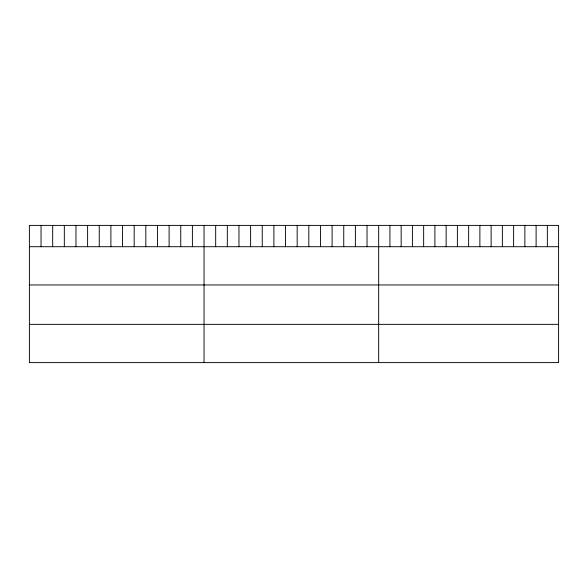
<?xml version="1.0" encoding="UTF-8"?>
<svg xmlns="http://www.w3.org/2000/svg" width="588" height="588" viewBox="0 0 588 588"><rect width="100%" height="100%" fill="white"/><g stroke="black" fill="none" stroke-linecap="round" stroke-linejoin="round"><path stroke-width="0.88" d="M29.4 246.71L558.6 246.71M29.4 284.959L558.6 284.959M29.4 324.356L558.6 324.356M547.355 225.395L547.355 246.71M536.109 225.395L536.109 246.71M524.864 225.395L524.864 246.71M513.618 225.395L513.618 246.71M502.373 225.395L502.373 246.71M491.127 225.395L491.127 246.71M479.881 225.395L479.881 246.71M468.636 225.395L468.636 246.71M457.39 225.395L457.39 246.71M446.145 225.395L446.145 246.71M434.9 225.395L434.9 246.71M423.654 225.395L423.654 246.71M412.409 225.395L412.409 246.71M401.163 225.395L401.163 246.71M389.918 225.395L389.918 246.71M378.672 225.395L378.672 362.605M367.03 225.395L367.03 246.71M355.387 225.395L355.387 246.71M343.745 225.395L343.745 246.71M332.102 225.395L332.102 246.71M320.46 225.395L320.46 246.71M308.818 225.395L308.818 246.71M297.175 225.395L297.175 246.71M285.533 225.395L285.533 246.71M273.89 225.395L273.89 246.71M262.248 225.395L262.248 246.71M250.606 225.395L250.606 246.71M238.963 225.395L238.963 246.71M227.321 225.395L227.321 246.71M215.678 225.395L215.678 246.71M204.036 225.395L204.036 362.605M192.394 225.395L192.394 246.71M180.751 225.395L180.751 246.71M169.109 225.395L169.109 246.71M157.466 225.395L157.466 246.71M145.824 225.395L145.824 246.71M134.182 225.395L134.182 246.71M122.539 225.395L122.539 246.71M110.897 225.395L110.897 246.71M99.254 225.395L99.254 246.71M87.612 225.395L87.612 246.71M75.97 225.395L75.97 246.71M64.327 225.395L64.327 246.71M52.685 225.395L52.685 246.71M41.042 225.395L41.042 246.71M558.6 225.395L29.4 225.395L29.4 362.605L558.6 362.605L558.6 225.395"/></g></svg>
